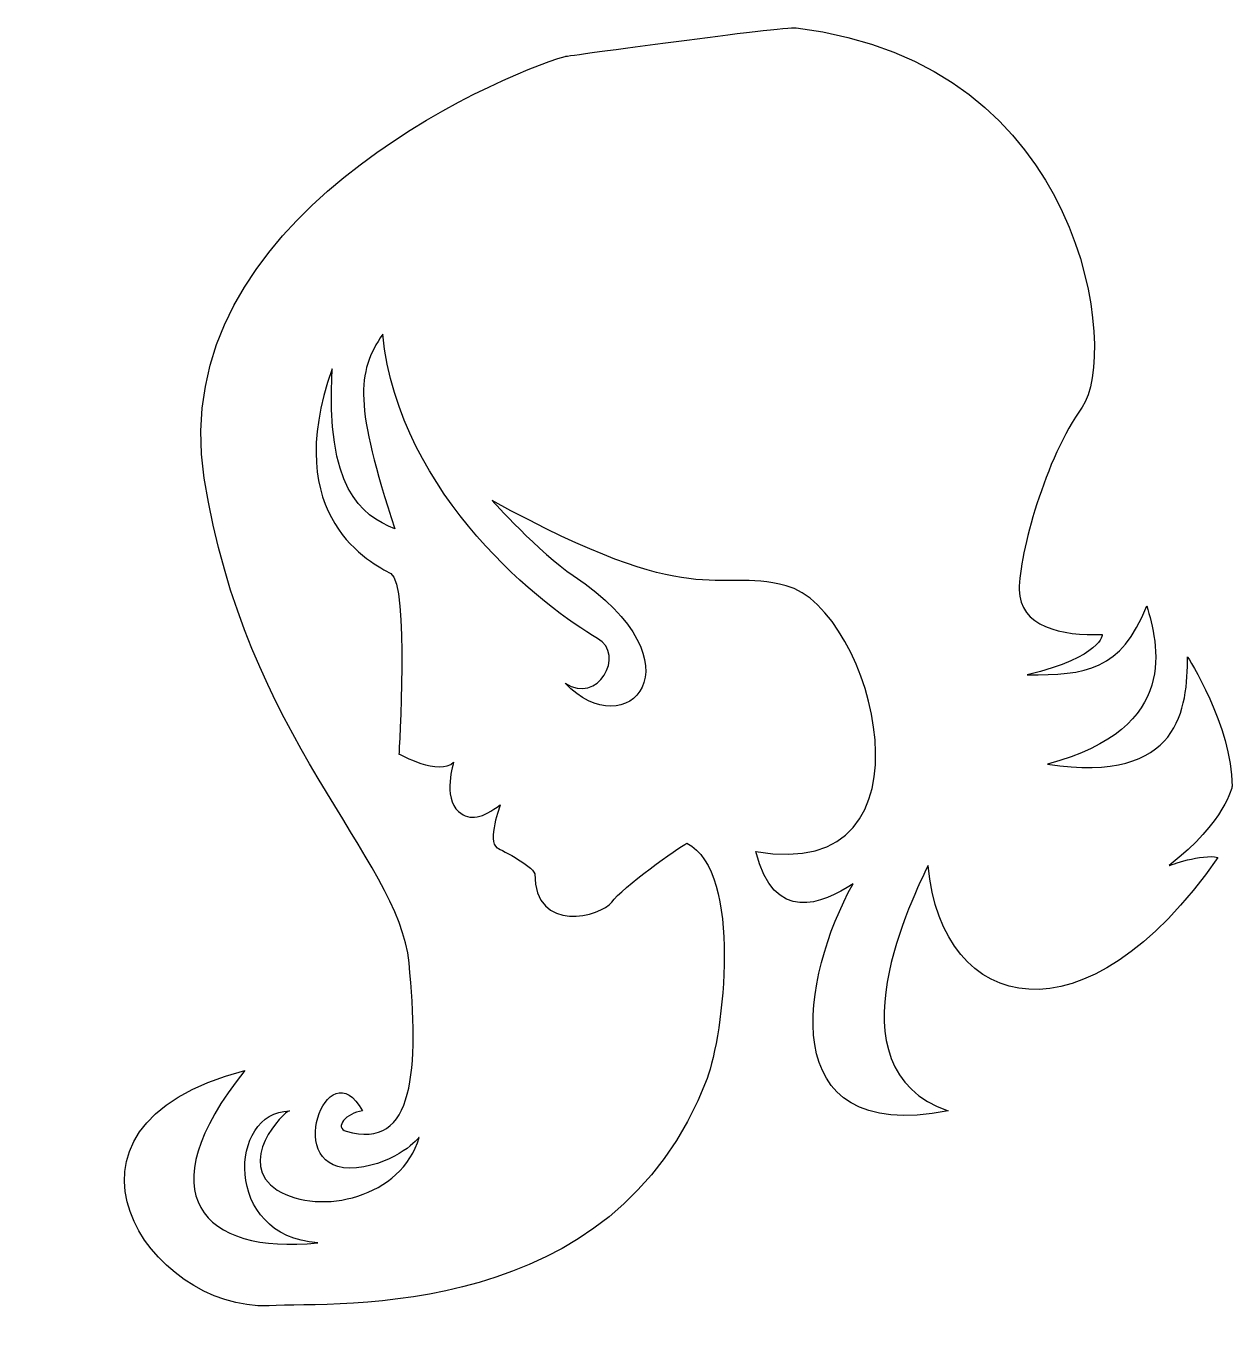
# Model space of a CAD drawing. Header units: centimetres. Extents: x -9 to 7.6, y -9.1 to 8.8.
import ezdxf

# ---------------------------------------------------------------- set-up
doc = ezdxf.new("R2010")
doc.units = ezdxf.units.CM
doc.header["$MEASUREMENT"] = 0
doc.layers.add('Camada 1', color=7, linetype='Continuous')

msp = doc.modelspace()

# ---------------------------------------------------------------- linework, layer by layer
at = {"layer": 'Camada 1'}
msp.add_open_spline([(-1.56055, 8.42044), (-2.51173, 8.14073), (-7.09937, 6.18262), (-6.5399, 2.60189), (-6.5399, 2.60189), (-5.98044, -0.97885), (-3.85443, -2.62935), (-3.71457, -4.08389), (-3.71457, -4.08389), (-3.57471, -5.53843), (-3.63062, -6.68538), (-4.58179, -6.40566), (-4.58179, -6.40566), (-4.75131, -6.35573), (-4.58163, -6.15396), (-4.35782, -6.12594), (-4.35782, -6.12594), (-4.83349, -5.23085), (-5.49963, -7.01523), (-4.44177, -6.90921), (-4.44177, -6.90921), (-3.8709, -6.85201), (-3.5747, -6.48961), (-3.5747, -6.48961), (-3.5747, -6.48961), (-3.80864, -7.31892), (-4.94532, -7.58035), (-5.5328, -7.21682), (-5.5328, -7.21682), (-6.12031, -6.85331), (-5.44885, -6.12594), (-5.3649, -6.12594), (-5.3649, -6.12594), (-6.20408, -6.12594), (-6.28803, -7.86023), (-4.97334, -7.94418), (-4.97334, -7.94418), (-6.56777, -8.11208), (-7.3512, -7.27291), (-5.98042, -5.5665), (-5.98042, -5.5665), (-9.0017, -6.34977), (-7.29511, -8.8953), (-5.64461, -8.81143), (-5.64461, -8.81143), (-4.69327, -8.76296), (-0.88743, -9.05122), (0.3976, -5.67834), (0.3976, -5.67834), (0.62141, -5.09083), (0.90116, -2.82513), (0.11788, -2.43341), (0.11788, -2.43341), (0.00604, -2.48932), (-0.77723, -3.04862), (-0.91709, -3.24454), (-0.91709, -3.24454), (-1.05695, -3.44046), (-1.98027, -3.69216), (-1.98027, -2.85298), (-1.98027, -2.85298), (-2.00816, -2.74101), (-2.50131, -2.49423), (-2.50131, -2.49423), (-2.50131, -2.49423), (-2.6413, -2.4102), (-2.45578, -1.90177), (-2.45578, -1.90177), (-2.45578, -1.90177), (-2.7015, -2.08523), (-2.86999, -2.13336), (-3.03048, -1.99615), (-3.03048, -1.99615), (-3.25368, -1.80533), (-3.09919, -1.31442), (-3.09919, -1.31442), (-3.09919, -1.31442), (-3.29496, -1.51019), (-3.85442, -1.20242), (-3.85442, -1.20242), (-3.85442, -1.20242), (-3.85442, -1.20242), (-3.71472, 1.14732), (-3.96626, 1.28718), (-3.96626, 1.28718), (-4.21812, 1.42704), (-5.50494, 2.04257), (-4.77758, 4.11259), (-4.77758, 4.11259), (-4.86153, 2.46209), (-4.38586, 2.09842), (-3.91036, 1.90263), (-3.91036, 1.90263), (-4.46982, 3.60903), (-4.44178, 4.0566), (-4.07811, 4.5881), (-4.07811, 4.5881), (-3.85446, 2.35017), (-1.82084, 0.79678), (-1.11292, 0.3921), (-1.11292, 0.3921), (-0.72136, 0.16829), (-1.11292, -0.53111), (-1.56054, -0.22335), (-1.56054, -0.22335), (-0.72136, -1.11846), (0.39756, 0.02843), (-1.4487, 1.25924), (-1.4487, 1.25924), (-1.91416, 1.56952), (-2.56762, 2.29429), (-2.56762, 2.29429), (-2.56762, 2.29429), (0.28575, 0.72774), (0.46839, 1.38031), (1.48863, 1.11938), (1.48863, 1.11938), (2.69151, 0.8117), (3.69859, -3.02066), (1.06905, -2.54515), (1.06905, -2.54515), (1.32075, -3.55223), (1.99218, -3.27249), (2.41178, -2.99277), (2.41178, -2.99277), (1.71243, -4.25155), (1.26468, -6.60155), (3.72644, -6.12586), (3.72644, -6.12586), (2.02004, -5.53838), (3.27882, -3.10445), (3.44672, -2.74091), (3.44672, -2.74091), (3.64249, -4.81098), (5.62882, -5.25861), (7.44703, -2.62907), (7.44703, -2.62907), (7.22322, -2.57316), (6.77557, -2.74091), (6.77557, -2.74091), (6.77557, -2.74091), (7.55884, -2.12552), (7.64279, -1.65003), (7.64279, -1.65003), (7.64279, -1.65003), (7.64279, -1.65003), (7.64279, -1.65003), (7.64279, -1.65003), (7.64279, -1.65003), (7.64279, -0.81082), (7.02742, 0.14033), (7.02742, 0.14033), (7.02742, 0.14033), (7.02742, -0.55899), (6.94347, -1.62198), (5.09718, -1.34226), (5.09718, -1.34226), (6.96141, -0.84431), (6.60785, 0.33612), (6.46796, 0.83965), (6.46796, 0.83965), (6.10429, -0.05551), (5.62878, -0.11145), (4.81746, -0.11145), (4.81746, -0.11145), (5.85243, 0.14033), (5.85243, 0.44801), (5.85243, 0.44801), (5.85243, 0.44801), (5.29294, 0.42004), (4.70546, 0.5599), (4.70546, 1.06346), (4.70546, 1.06346), (4.70546, 1.56699), (5.06913, 2.88178), (5.57268, 3.5811), (5.57268, 3.5811), (6.07621, 4.28042), (5.65663, 8.33667), (1.62843, 8.81215), (1.62843, 8.81215), (1.46057, 8.84005), (-1.56055, 8.42044), (-1.56055, 8.42044)], degree=3, knots=[0, 0, 0, 0, 0.0212766, 0.0212766, 0.0212766, 0.0212766, 0.04255319, 0.04255319, 0.04255319, 0.04255319, 0.06382979, 0.06382979, 0.06382979, 0.06382979, 0.08510638, 0.08510638, 0.08510638, 0.08510638, 0.10638298, 0.10638298, 0.10638298, 0.10638298, 0.12765957, 0.12765957, 0.12765957, 0.12765957, 0.14893617, 0.14893617, 0.14893617, 0.14893617, 0.17021277, 0.17021277, 0.17021277, 0.17021277, 0.19148936, 0.19148936, 0.19148936, 0.19148936, 0.21276596, 0.21276596, 0.21276596, 0.21276596, 0.23404255, 0.23404255, 0.23404255, 0.23404255, 0.25531915, 0.25531915, 0.25531915, 0.25531915, 0.27659574, 0.27659574, 0.27659574, 0.27659574, 0.29787234, 0.29787234, 0.29787234, 0.29787234, 0.31914894, 0.31914894, 0.31914894, 0.31914894, 0.34042553, 0.34042553, 0.34042553, 0.34042553, 0.36170213, 0.36170213, 0.36170213, 0.36170213, 0.38297872, 0.38297872, 0.38297872, 0.38297872, 0.40425532, 0.40425532, 0.40425532, 0.40425532, 0.42553191, 0.42553191, 0.42553191, 0.42553191, 0.44680851, 0.44680851, 0.44680851, 0.44680851, 0.46808511, 0.46808511, 0.46808511, 0.46808511, 0.4893617, 0.4893617, 0.4893617, 0.4893617, 0.5106383, 0.5106383, 0.5106383, 0.5106383, 0.53191489, 0.53191489, 0.53191489, 0.53191489, 0.55319149, 0.55319149, 0.55319149, 0.55319149, 0.57446809, 0.57446809, 0.57446809, 0.57446809, 0.59574468, 0.59574468, 0.59574468, 0.59574468, 0.61702128, 0.61702128, 0.61702128, 0.61702128, 0.63829787, 0.63829787, 0.63829787, 0.63829787, 0.65957447, 0.65957447, 0.65957447, 0.65957447, 0.68085106, 0.68085106, 0.68085106, 0.68085106, 0.70212766, 0.70212766, 0.70212766, 0.70212766, 0.72340426, 0.72340426, 0.72340426, 0.72340426, 0.74468085, 0.74468085, 0.74468085, 0.74468085, 0.76595745, 0.76595745, 0.76595745, 0.76595745, 0.78723404, 0.78723404, 0.78723404, 0.78723404, 0.80851064, 0.80851064, 0.80851064, 0.80851064, 0.82978723, 0.82978723, 0.82978723, 0.82978723, 0.85106383, 0.85106383, 0.85106383, 0.85106383, 0.87234043, 0.87234043, 0.87234043, 0.87234043, 0.89361702, 0.89361702, 0.89361702, 0.89361702, 0.91489362, 0.91489362, 0.91489362, 0.91489362, 0.93617021, 0.93617021, 0.93617021, 0.93617021, 0.95744681, 0.95744681, 0.95744681, 0.95744681, 1, 1, 1, 1], dxfattribs=at)

doc.saveas('drawing.dxf')
